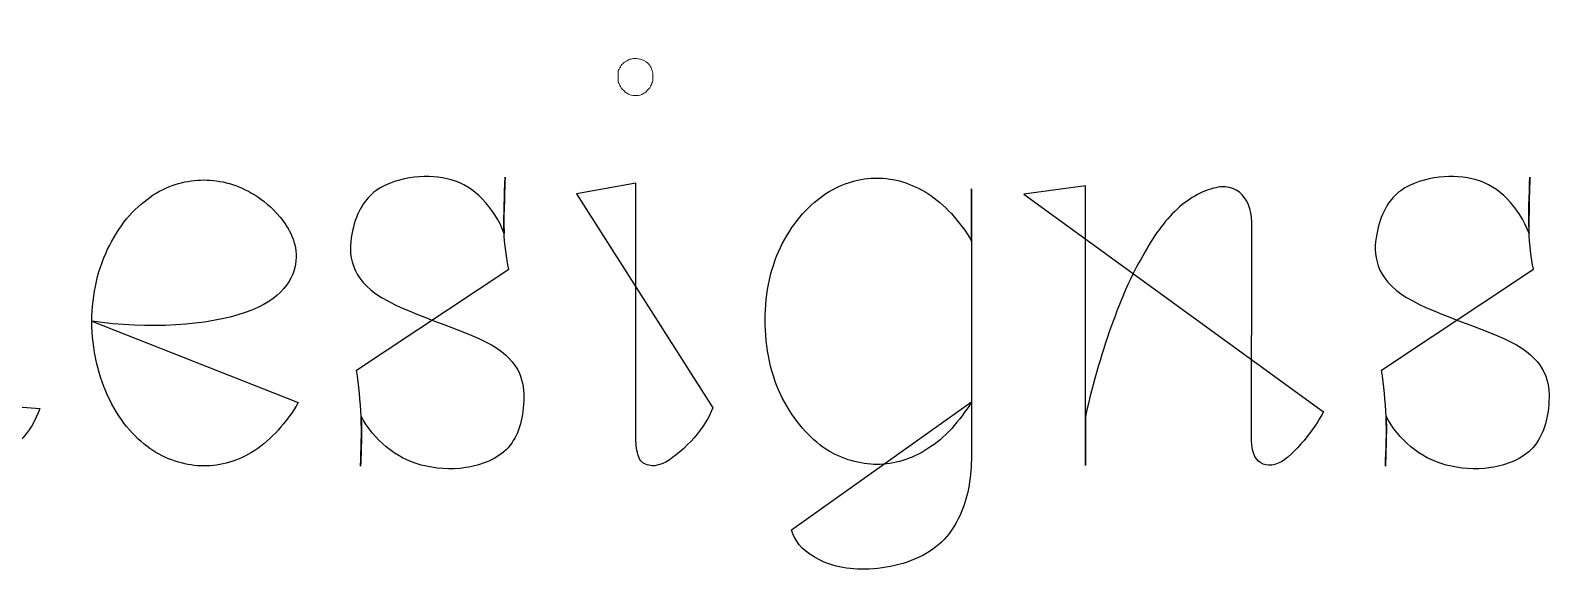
# Model space of a CAD drawing. Header units: centimetres. Extents: x -9.8 to 9.8, y -7.2 to 7.2.
# Drawn here: x -5.701 to -4.715, y 5.167 to 5.517 of the extents above; entities that cross this region are included whole.
import ezdxf

# ---------------------------------------------------------------- set-up
doc = ezdxf.new("R2010")
doc.units = ezdxf.units.CM
doc.header["$MEASUREMENT"] = 0
doc.layers.add('Layer 1', color=7, linetype='Continuous')

msp = doc.modelspace()

# ---------------------------------------------------------------- linework, layer by layer
at = {"layer": 'Layer 1', "color": 7}
for points, knots in [([(-5.74529, 5.27554), (-5.74929, 5.26906), (-5.75368, 5.26297), (-5.75844, 5.25784), (-5.75844, 5.25784), (-5.7632, 5.25271), (-5.76852, 5.24813), (-5.77368, 5.2445), (-5.77368, 5.2445), (-5.779, 5.24106), (-5.78453, 5.23857), (-5.79006, 5.23688), (-5.79006, 5.23688), (-5.79556, 5.23535), (-5.80109, 5.2346), (-5.80702, 5.2346), (-5.80702, 5.2346), (-5.81789, 5.2346), (-5.82911, 5.23746), (-5.83978, 5.24452), (-5.83978, 5.24452), (-5.84512, 5.24814), (-5.85026, 5.25251), (-5.85521, 5.25804), (-5.85521, 5.25804), (-5.85997, 5.26338), (-5.86434, 5.27005), (-5.86796, 5.27746), (-5.86796, 5.27746), (-5.87158, 5.28471), (-5.87463, 5.29289), (-5.87653, 5.30146), (-5.87653, 5.30146), (-5.87844, 5.31024), (-5.87957, 5.31919), (-5.87957, 5.32834), (-5.87957, 5.32834), (-5.87957, 5.3371), (-5.87843, 5.34586), (-5.87653, 5.35424), (-5.87653, 5.35424), (-5.87462, 5.36263), (-5.87195, 5.37062), (-5.86796, 5.37768), (-5.86796, 5.37768), (-5.86434, 5.38511), (-5.85994, 5.39157), (-5.85521, 5.39692), (-5.85521, 5.39692), (-5.85024, 5.40245), (-5.8451, 5.40684), (-5.8396, 5.41026), (-5.8396, 5.41026), (-5.83426, 5.4137), (-5.82873, 5.41616), (-5.8232, 5.41769), (-5.8232, 5.41769), (-5.81788, 5.41941), (-5.81235, 5.41997), (-5.80701, 5.41997), (-5.80701, 5.41997), (-5.79577, 5.41997), (-5.78452, 5.41711), (-5.77386, 5.41026), (-5.77386, 5.41026), (-5.76852, 5.40685), (-5.7632, 5.40245), (-5.75843, 5.39692), (-5.75843, 5.39692), (-5.75367, 5.39179), (-5.74928, 5.3853), (-5.74568, 5.37845), (-5.74568, 5.37845), (-5.74568, 5.37845), (-5.74549, 5.51693), (-5.74549, 5.51693), (-5.74549, 5.51693), (-5.74549, 5.51693), (-5.77523, 5.51272), (-5.77523, 5.51272), (-5.77523, 5.51272), (-5.77523, 5.51272), (-5.74549, 5.51693), (-5.74549, 5.51693), (-5.74549, 5.51693), (-5.74549, 5.51693), (-5.7453, 5.24719), (-5.7453, 5.24719), (-5.7453, 5.24719), (-5.7453, 5.24338), (-5.74435, 5.23938), (-5.74168, 5.23727), (-5.74168, 5.23727), (-5.73882, 5.23481), (-5.73483, 5.23365), (-5.72853, 5.23613), (-5.72853, 5.23613), (-5.72244, 5.23841), (-5.71406, 5.24394), (-5.70776, 5.25023), (-5.70776, 5.25023), (-5.70128, 5.2565), (-5.6971, 5.26396), (-5.69442, 5.27174), (-5.69442, 5.27174), (-5.69442, 5.27174), (-5.74529, 5.27554), (-5.74529, 5.27554)], [0, 0, 0, 0, 0.035714, 0.035714, 0.035714, 0.035714, 0.071429, 0.071429, 0.071429, 0.071429, 0.107143, 0.107143, 0.107143, 0.107143, 0.142857, 0.142857, 0.142857, 0.142857, 0.178571, 0.178571, 0.178571, 0.178571, 0.214286, 0.214286, 0.214286, 0.214286, 0.25, 0.25, 0.25, 0.25, 0.285714, 0.285714, 0.285714, 0.285714, 0.321429, 0.321429, 0.321429, 0.321429, 0.357143, 0.357143, 0.357143, 0.357143, 0.392857, 0.392857, 0.392857, 0.392857, 0.428571, 0.428571, 0.428571, 0.428571, 0.464286, 0.464286, 0.464286, 0.464286, 0.5, 0.5, 0.5, 0.5, 0.535714, 0.535714, 0.535714, 0.535714, 0.571429, 0.571429, 0.571429, 0.571429, 0.607143, 0.607143, 0.607143, 0.607143, 0.642857, 0.642857, 0.642857, 0.642857, 0.678571, 0.678571, 0.678571, 0.678571, 0.714286, 0.714286, 0.714286, 0.714286, 0.75, 0.75, 0.75, 0.75, 0.785714, 0.785714, 0.785714, 0.785714, 0.821429, 0.821429, 0.821429, 0.821429, 0.857143, 0.857143, 0.857143, 0.857143, 0.892857, 0.892857, 0.892857, 0.892857, 0.928571, 0.928571, 0.928571, 0.928571, 1, 1, 1, 1]), ([(-5.48889, 5.2965), (-5.48757, 5.28642), (-5.4864, 5.2765), (-5.48603, 5.26621), (-5.48603, 5.26621), (-5.48545, 5.25592), (-5.48603, 5.24507), (-5.4864, 5.23422), (-5.4864, 5.23422), (-5.48603, 5.24165), (-5.48584, 5.2489), (-5.48563, 5.25422), (-5.48563, 5.25422), (-5.48563, 5.25972), (-5.48582, 5.26316), (-5.48603, 5.2666), (-5.48603, 5.2666), (-5.48182, 5.25898), (-5.47632, 5.25213), (-5.46965, 5.24678), (-5.46965, 5.24678), (-5.46317, 5.24128), (-5.45573, 5.23744), (-5.44698, 5.23498), (-5.44698, 5.23498), (-5.43822, 5.2327), (-5.42812, 5.23157), (-5.41803, 5.23329), (-5.41803, 5.23329), (-5.40792, 5.23482), (-5.39745, 5.23879), (-5.39059, 5.24623), (-5.39059, 5.24623), (-5.38411, 5.25385), (-5.38088, 5.26433), (-5.38051, 5.27652), (-5.38051, 5.27652), (-5.38011, 5.28853), (-5.38204, 5.30166), (-5.40147, 5.3129), (-5.40147, 5.3129), (-5.42108, 5.32393), (-5.45804, 5.3333), (-5.47635, 5.34605), (-5.47635, 5.34605), (-5.49463, 5.3588), (-5.49426, 5.375), (-5.49159, 5.38701), (-5.49159, 5.38701), (-5.48873, 5.39939), (-5.4836, 5.40759), (-5.47635, 5.41291), (-5.47635, 5.41291), (-5.4691, 5.41804), (-5.45997, 5.42072), (-5.4514, 5.42167), (-5.4514, 5.42167), (-5.44301, 5.42262), (-5.43502, 5.42223), (-5.42759, 5.41995), (-5.42759, 5.41995), (-5.41997, 5.41786), (-5.4133, 5.41368), (-5.4074, 5.40757), (-5.4074, 5.40757), (-5.4015, 5.40167), (-5.39637, 5.39365), (-5.39311, 5.38508), (-5.39311, 5.38508), (-5.3933, 5.38849), (-5.39348, 5.39175), (-5.3933, 5.39783), (-5.3933, 5.39783), (-5.39311, 5.40392), (-5.3929, 5.41288), (-5.39253, 5.42164), (-5.39253, 5.42164), (-5.39309, 5.40944), (-5.39348, 5.39727), (-5.3933, 5.38735), (-5.3933, 5.38735), (-5.3929, 5.37724), (-5.39177, 5.36962), (-5.39026, 5.362), (-5.39026, 5.362), (-5.39026, 5.362), (-5.48889, 5.2965), (-5.48889, 5.2965)], [0, 0, 0, 0, 0.043478, 0.043478, 0.043478, 0.043478, 0.086957, 0.086957, 0.086957, 0.086957, 0.130435, 0.130435, 0.130435, 0.130435, 0.173913, 0.173913, 0.173913, 0.173913, 0.217391, 0.217391, 0.217391, 0.217391, 0.26087, 0.26087, 0.26087, 0.26087, 0.304348, 0.304348, 0.304348, 0.304348, 0.347826, 0.347826, 0.347826, 0.347826, 0.391304, 0.391304, 0.391304, 0.391304, 0.434783, 0.434783, 0.434783, 0.434783, 0.478261, 0.478261, 0.478261, 0.478261, 0.521739, 0.521739, 0.521739, 0.521739, 0.565217, 0.565217, 0.565217, 0.565217, 0.608696, 0.608696, 0.608696, 0.608696, 0.652174, 0.652174, 0.652174, 0.652174, 0.695652, 0.695652, 0.695652, 0.695652, 0.73913, 0.73913, 0.73913, 0.73913, 0.782609, 0.782609, 0.782609, 0.782609, 0.826087, 0.826087, 0.826087, 0.826087, 0.869565, 0.869565, 0.869565, 0.869565, 0.913043, 0.913043, 0.913043, 0.913043, 1, 1, 1, 1]), ([(-5.20676, 5.19288), (-5.20485, 5.18603), (-5.20028, 5.17992), (-5.19208, 5.17534), (-5.19208, 5.17534), (-5.18446, 5.17058), (-5.17284, 5.16714), (-5.15874, 5.16735), (-5.15874, 5.16735), (-5.14501, 5.16754), (-5.12863, 5.17153), (-5.1172, 5.17897), (-5.1172, 5.17897), (-5.10577, 5.18619), (-5.09929, 5.19688), (-5.09511, 5.2085), (-5.09511, 5.2085), (-5.0909, 5.22012), (-5.08998, 5.23287), (-5.08998, 5.24525), (-5.08998, 5.24525), (-5.08998, 5.24525), (-5.08998, 5.41424), (-5.08998, 5.41424), (-5.08998, 5.41424), (-5.08998, 5.41424), (-5.08998, 5.38014), (-5.08998, 5.38014), (-5.08998, 5.38014), (-5.0936, 5.38662), (-5.09818, 5.39273), (-5.10313, 5.39805), (-5.10313, 5.39805), (-5.10789, 5.40321), (-5.11305, 5.40758), (-5.11837, 5.4112), (-5.11837, 5.4112), (-5.12371, 5.41424), (-5.12922, 5.4171), (-5.13475, 5.41863), (-5.13475, 5.41863), (-5.14025, 5.42035), (-5.14599, 5.42112), (-5.15131, 5.42112), (-5.15131, 5.42112), (-5.16234, 5.42112), (-5.1734, 5.41808), (-5.18444, 5.4112), (-5.18444, 5.4112), (-5.1896, 5.40758), (-5.19473, 5.40321), (-5.19968, 5.39786), (-5.19968, 5.39786), (-5.20444, 5.39233), (-5.20883, 5.38606), (-5.21264, 5.37881), (-5.21264, 5.37881), (-5.21626, 5.37159), (-5.21931, 5.36357), (-5.22103, 5.35518), (-5.22103, 5.35518), (-5.22294, 5.34679), (-5.22389, 5.33803), (-5.22389, 5.32909), (-5.22389, 5.32909), (-5.22389, 5.32015), (-5.22294, 5.31118), (-5.22103, 5.30242), (-5.22103, 5.30242), (-5.21931, 5.29385), (-5.21627, 5.28546), (-5.21264, 5.27824), (-5.21264, 5.27824), (-5.20883, 5.27099), (-5.20444, 5.26432), (-5.19968, 5.25898), (-5.19968, 5.25898), (-5.19492, 5.25348), (-5.18976, 5.2489), (-5.18444, 5.24525), (-5.18444, 5.24525), (-5.17912, 5.24202), (-5.17359, 5.23935), (-5.16806, 5.23782), (-5.16806, 5.23782), (-5.16234, 5.23629), (-5.15682, 5.23536), (-5.15131, 5.23536), (-5.15131, 5.23536), (-5.14025, 5.23555), (-5.12901, 5.23859), (-5.11834, 5.24565), (-5.11834, 5.24565), (-5.113, 5.2489), (-5.10786, 5.25346), (-5.10291, 5.25861), (-5.10291, 5.25861), (-5.09833, 5.26395), (-5.09378, 5.26985), (-5.08997, 5.27594), (-5.08997, 5.27594), (-5.08997, 5.27594), (-5.20676, 5.19288), (-5.20676, 5.19288)], [0, 0, 0, 0, 0.037037, 0.037037, 0.037037, 0.037037, 0.074074, 0.074074, 0.074074, 0.074074, 0.111111, 0.111111, 0.111111, 0.111111, 0.148148, 0.148148, 0.148148, 0.148148, 0.185185, 0.185185, 0.185185, 0.185185, 0.222222, 0.222222, 0.222222, 0.222222, 0.259259, 0.259259, 0.259259, 0.259259, 0.296296, 0.296296, 0.296296, 0.296296, 0.333333, 0.333333, 0.333333, 0.333333, 0.37037, 0.37037, 0.37037, 0.37037, 0.407407, 0.407407, 0.407407, 0.407407, 0.444444, 0.444444, 0.444444, 0.444444, 0.481481, 0.481481, 0.481481, 0.481481, 0.518519, 0.518519, 0.518519, 0.518519, 0.555556, 0.555556, 0.555556, 0.555556, 0.592593, 0.592593, 0.592593, 0.592593, 0.62963, 0.62963, 0.62963, 0.62963, 0.666667, 0.666667, 0.666667, 0.666667, 0.703704, 0.703704, 0.703704, 0.703704, 0.740741, 0.740741, 0.740741, 0.740741, 0.777778, 0.777778, 0.777778, 0.777778, 0.814815, 0.814815, 0.814815, 0.814815, 0.851852, 0.851852, 0.851852, 0.851852, 0.888889, 0.888889, 0.888889, 0.888889, 0.925926, 0.925926, 0.925926, 0.925926, 1, 1, 1, 1]), ([(-4.82404, 5.2965), (-4.82272, 5.28642), (-4.82155, 5.2765), (-4.82118, 5.26621), (-4.82118, 5.26621), (-4.8206, 5.25592), (-4.82118, 5.24507), (-4.82155, 5.23422), (-4.82155, 5.23422), (-4.82136, 5.24165), (-4.82099, 5.2489), (-4.82099, 5.25422), (-4.82099, 5.25422), (-4.8208, 5.25972), (-4.82099, 5.26316), (-4.82118, 5.2666), (-4.82118, 5.2666), (-4.81718, 5.25898), (-4.81147, 5.25213), (-4.80499, 5.24678), (-4.80499, 5.24678), (-4.79851, 5.24128), (-4.79089, 5.23744), (-4.78213, 5.23498), (-4.78213, 5.23498), (-4.77335, 5.2327), (-4.76345, 5.23157), (-4.75316, 5.23329), (-4.75316, 5.23329), (-4.74308, 5.23482), (-4.7326, 5.23879), (-4.72593, 5.24623), (-4.72593, 5.24623), (-4.71926, 5.25385), (-4.71601, 5.26433), (-4.71545, 5.27652), (-4.71545, 5.27652), (-4.71505, 5.28853), (-4.71714, 5.30166), (-4.73659, 5.3129), (-4.73659, 5.3129), (-4.7562, 5.32393), (-4.79316, 5.3333), (-4.81147, 5.34605), (-4.81147, 5.34605), (-4.82975, 5.3588), (-4.82957, 5.375), (-4.82671, 5.38701), (-4.82671, 5.38701), (-4.82404, 5.39939), (-4.8189, 5.40759), (-4.81166, 5.41291), (-4.81166, 5.41291), (-4.80444, 5.41804), (-4.79528, 5.42072), (-4.78671, 5.42167), (-4.78671, 5.42167), (-4.77814, 5.42262), (-4.77015, 5.42223), (-4.76271, 5.41995), (-4.76271, 5.41995), (-4.75528, 5.41786), (-4.74842, 5.41368), (-4.74252, 5.40757), (-4.74252, 5.40757), (-4.73662, 5.40167), (-4.73146, 5.39365), (-4.72842, 5.38508), (-4.72842, 5.38508), (-4.72842, 5.38849), (-4.72861, 5.39175), (-4.72842, 5.39783), (-4.72842, 5.39783), (-4.72842, 5.40392), (-4.72805, 5.41288), (-4.72786, 5.42164), (-4.72786, 5.42164), (-4.72826, 5.40944), (-4.72881, 5.39727), (-4.72842, 5.38735), (-4.72842, 5.38735), (-4.72805, 5.37724), (-4.72689, 5.36962), (-4.72556, 5.362), (-4.72556, 5.362), (-4.72556, 5.362), (-4.82404, 5.2965), (-4.82404, 5.2965)], [0, 0, 0, 0, 0.043478, 0.043478, 0.043478, 0.043478, 0.086957, 0.086957, 0.086957, 0.086957, 0.130435, 0.130435, 0.130435, 0.130435, 0.173913, 0.173913, 0.173913, 0.173913, 0.217391, 0.217391, 0.217391, 0.217391, 0.26087, 0.26087, 0.26087, 0.26087, 0.304348, 0.304348, 0.304348, 0.304348, 0.347826, 0.347826, 0.347826, 0.347826, 0.391304, 0.391304, 0.391304, 0.391304, 0.434783, 0.434783, 0.434783, 0.434783, 0.478261, 0.478261, 0.478261, 0.478261, 0.521739, 0.521739, 0.521739, 0.521739, 0.565217, 0.565217, 0.565217, 0.565217, 0.608696, 0.608696, 0.608696, 0.608696, 0.652174, 0.652174, 0.652174, 0.652174, 0.695652, 0.695652, 0.695652, 0.695652, 0.73913, 0.73913, 0.73913, 0.73913, 0.782609, 0.782609, 0.782609, 0.782609, 0.826087, 0.826087, 0.826087, 0.826087, 0.869565, 0.869565, 0.869565, 0.869565, 0.913043, 0.913043, 0.913043, 0.913043, 1, 1, 1, 1]), ([(-5.66071, 5.32832), (-5.62433, 5.32279), (-5.58491, 5.32546), (-5.56128, 5.33382), (-5.56128, 5.33382), (-5.53728, 5.34202), (-5.52948, 5.35573), (-5.52831, 5.36753), (-5.52831, 5.36753), (-5.52717, 5.37915), (-5.53289, 5.38867), (-5.53842, 5.39573), (-5.53842, 5.39573), (-5.54414, 5.40258), (-5.54966, 5.40676), (-5.55498, 5.4102), (-5.55498, 5.4102), (-5.56583, 5.41687), (-5.57689, 5.41991), (-5.58811, 5.41991), (-5.58811, 5.41991), (-5.59898, 5.41991), (-5.61002, 5.41687), (-5.62089, 5.4102), (-5.62089, 5.4102), (-5.62621, 5.40639), (-5.63137, 5.40221), (-5.63632, 5.39686), (-5.63632, 5.39686), (-5.64108, 5.39114), (-5.64547, 5.38485), (-5.64907, 5.37762), (-5.64907, 5.37762), (-5.65269, 5.37056), (-5.65574, 5.36257), (-5.65764, 5.35399), (-5.65764, 5.35399), (-5.65955, 5.34579), (-5.66068, 5.33703), (-5.66068, 5.32809), (-5.66068, 5.32809), (-5.66068, 5.31915), (-5.65954, 5.31018), (-5.65764, 5.30142), (-5.65764, 5.30142), (-5.65573, 5.29285), (-5.65267, 5.28467), (-5.64907, 5.27724), (-5.64907, 5.27724), (-5.64547, 5.26981), (-5.64108, 5.26332), (-5.63632, 5.25782), (-5.63632, 5.25782), (-5.63137, 5.25229), (-5.6264, 5.2479), (-5.62108, 5.24448), (-5.62108, 5.24448), (-5.61574, 5.24086), (-5.61023, 5.23855), (-5.60452, 5.23686), (-5.60452, 5.23686), (-5.59902, 5.23533), (-5.59349, 5.23437), (-5.58814, 5.23437), (-5.58814, 5.23437), (-5.5769, 5.23437), (-5.56565, 5.23741), (-5.55501, 5.24448), (-5.55501, 5.24448), (-5.54967, 5.24789), (-5.54453, 5.25247), (-5.53977, 5.25763), (-5.53977, 5.25763), (-5.53501, 5.26297), (-5.53043, 5.26906), (-5.52681, 5.27554), (-5.52681, 5.27554), (-5.52681, 5.27554), (-5.66071, 5.32832), (-5.66071, 5.32832)], [0, 0, 0, 0, 0.047619, 0.047619, 0.047619, 0.047619, 0.095238, 0.095238, 0.095238, 0.095238, 0.142857, 0.142857, 0.142857, 0.142857, 0.190476, 0.190476, 0.190476, 0.190476, 0.238095, 0.238095, 0.238095, 0.238095, 0.285714, 0.285714, 0.285714, 0.285714, 0.333333, 0.333333, 0.333333, 0.333333, 0.380952, 0.380952, 0.380952, 0.380952, 0.428571, 0.428571, 0.428571, 0.428571, 0.47619, 0.47619, 0.47619, 0.47619, 0.52381, 0.52381, 0.52381, 0.52381, 0.571429, 0.571429, 0.571429, 0.571429, 0.619048, 0.619048, 0.619048, 0.619048, 0.666667, 0.666667, 0.666667, 0.666667, 0.714286, 0.714286, 0.714286, 0.714286, 0.761905, 0.761905, 0.761905, 0.761905, 0.809524, 0.809524, 0.809524, 0.809524, 0.857143, 0.857143, 0.857143, 0.857143, 0.904762, 0.904762, 0.904762, 0.904762, 1, 1, 1, 1]), ([(-5.3462, 5.41098), (-5.3462, 5.41098), (-5.30773, 5.41783), (-5.30773, 5.41783), (-5.30773, 5.41783), (-5.30773, 5.41783), (-5.30773, 5.25209), (-5.30773, 5.25209), (-5.30773, 5.25209), (-5.30773, 5.24791), (-5.30717, 5.24373), (-5.30601, 5.24066), (-5.30601, 5.24066), (-5.30487, 5.23741), (-5.30352, 5.23608), (-5.30051, 5.23513), (-5.30051, 5.23513), (-5.29784, 5.23418), (-5.29403, 5.23399), (-5.28831, 5.23685), (-5.28831, 5.23685), (-5.28297, 5.24008), (-5.27535, 5.24638), (-5.27003, 5.25267), (-5.27003, 5.25267), (-5.26431, 5.25915), (-5.2605, 5.26542), (-5.25783, 5.27209), (-5.25783, 5.27209), (-5.25783, 5.27209), (-5.3462, 5.41098), (-5.3462, 5.41098)], [0, 0, 0, 0, 0.111111, 0.111111, 0.111111, 0.111111, 0.222222, 0.222222, 0.222222, 0.222222, 0.333333, 0.333333, 0.333333, 0.333333, 0.444444, 0.444444, 0.444444, 0.444444, 0.555556, 0.555556, 0.555556, 0.555556, 0.666667, 0.666667, 0.666667, 0.666667, 0.777778, 0.777778, 0.777778, 0.777778, 1, 1, 1, 1]), ([(-5.3462, 5.41098), (-5.3462, 5.41098), (-5.3462, 5.41098), (-5.3462, 5.41098), (-5.3462, 5.41098), (-5.3462, 5.41098), (-5.3462, 5.41098), (-5.3462, 5.41098)], [0, 0, 0, 0, 0.333333, 0.333333, 0.333333, 0.333333, 1, 1, 1, 1]), ([(-5.05608, 5.41061), (-5.05608, 5.41061), (-5.01607, 5.41611), (-5.01607, 5.41611), (-5.01607, 5.41611), (-5.01607, 5.41611), (-5.01607, 5.23458), (-5.01607, 5.23458), (-5.01607, 5.23458), (-5.01607, 5.23458), (-5.01607, 5.26657), (-5.01607, 5.26657), (-5.01607, 5.26657), (-5.01131, 5.28866), (-5.00483, 5.31039), (-4.99816, 5.3283), (-4.99816, 5.3283), (-4.99168, 5.3464), (-4.98482, 5.36087), (-4.9776, 5.37307), (-4.9776, 5.37307), (-4.97075, 5.38524), (-4.96368, 5.39498), (-4.95511, 5.40241), (-4.95511, 5.40241), (-4.94672, 5.40963), (-4.93643, 5.41458), (-4.92844, 5.41535), (-4.92844, 5.41535), (-4.92063, 5.41612), (-4.91492, 5.41231), (-4.91148, 5.40622), (-4.91148, 5.40622), (-4.90786, 5.40013), (-4.90823, 5.39175), (-4.90823, 5.38336), (-4.90823, 5.38336), (-4.90823, 5.38336), (-4.90842, 5.25477), (-4.90842, 5.25477), (-4.90842, 5.25477), (-4.90842, 5.24905), (-4.90823, 5.24297), (-4.90517, 5.23895), (-4.90517, 5.23895), (-4.90194, 5.23495), (-4.89681, 5.23361), (-4.89107, 5.23609), (-4.89107, 5.23609), (-4.88557, 5.23837), (-4.87964, 5.24485), (-4.87432, 5.25096), (-4.87432, 5.25096), (-4.86935, 5.25705), (-4.86517, 5.26316), (-4.86173, 5.26943), (-4.86173, 5.26943), (-4.86173, 5.26943), (-5.05608, 5.41061), (-5.05608, 5.41061)], [0, 0, 0, 0, 0.0625, 0.0625, 0.0625, 0.0625, 0.125, 0.125, 0.125, 0.125, 0.1875, 0.1875, 0.1875, 0.1875, 0.25, 0.25, 0.25, 0.25, 0.3125, 0.3125, 0.3125, 0.3125, 0.375, 0.375, 0.375, 0.375, 0.4375, 0.4375, 0.4375, 0.4375, 0.5, 0.5, 0.5, 0.5, 0.5625, 0.5625, 0.5625, 0.5625, 0.625, 0.625, 0.625, 0.625, 0.6875, 0.6875, 0.6875, 0.6875, 0.75, 0.75, 0.75, 0.75, 0.8125, 0.8125, 0.8125, 0.8125, 0.875, 0.875, 0.875, 0.875, 1, 1, 1, 1]), ([(-5.05608, 5.41061), (-5.05608, 5.41061), (-5.05608, 5.41061), (-5.05608, 5.41061), (-5.05608, 5.41061), (-5.05608, 5.41061), (-5.05608, 5.41061), (-5.05608, 5.41061)], [0, 0, 0, 0, 0.333333, 0.333333, 0.333333, 0.333333, 1, 1, 1, 1]), ([(-5.66071, 5.32832), (-5.66071, 5.32832), (-5.66071, 5.32832), (-5.66071, 5.32832), (-5.66071, 5.32832), (-5.66071, 5.32832), (-5.66071, 5.32832), (-5.66071, 5.32832)], [0, 0, 0, 0, 0.333333, 0.333333, 0.333333, 0.333333, 1, 1, 1, 1]), ([(-5.48889, 5.2965), (-5.48889, 5.2965), (-5.48889, 5.2965), (-5.48889, 5.2965), (-5.48889, 5.2965), (-5.48889, 5.2965), (-5.48889, 5.2965), (-5.48889, 5.2965)], [0, 0, 0, 0, 0.333333, 0.333333, 0.333333, 0.333333, 1, 1, 1, 1]), ([(-4.82404, 5.2965), (-4.82404, 5.2965), (-4.82404, 5.2965), (-4.82404, 5.2965), (-4.82404, 5.2965), (-4.82404, 5.2965), (-4.82404, 5.2965), (-4.82404, 5.2965)], [0, 0, 0, 0, 0.333333, 0.333333, 0.333333, 0.333333, 1, 1, 1, 1]), ([(-5.20676, 5.19288), (-5.20676, 5.19288), (-5.20676, 5.19288), (-5.20676, 5.19288), (-5.20676, 5.19288), (-5.20676, 5.19288), (-5.20676, 5.19288), (-5.20676, 5.19288)], [0, 0, 0, 0, 0.333333, 0.333333, 0.333333, 0.333333, 1, 1, 1, 1])]:
    msp.add_open_spline(points, degree=3, knots=knots, dxfattribs=at)
at = {"layer": 'Layer 1', "color": 9, "lineweight": 0}
for points, knots in [([(-5.74529, 5.27554), (-5.74929, 5.26906), (-5.75368, 5.26297), (-5.75844, 5.25784), (-5.75844, 5.25784), (-5.7632, 5.25271), (-5.76852, 5.24813), (-5.77368, 5.2445), (-5.77368, 5.2445), (-5.779, 5.24106), (-5.78453, 5.23857), (-5.79006, 5.23688), (-5.79006, 5.23688), (-5.79556, 5.23535), (-5.80109, 5.2346), (-5.80702, 5.2346), (-5.80702, 5.2346), (-5.81789, 5.2346), (-5.82911, 5.23746), (-5.83978, 5.24452), (-5.83978, 5.24452), (-5.84512, 5.24814), (-5.85026, 5.25251), (-5.85521, 5.25804), (-5.85521, 5.25804), (-5.85997, 5.26338), (-5.86434, 5.27005), (-5.86796, 5.27746), (-5.86796, 5.27746), (-5.87158, 5.28471), (-5.87463, 5.29289), (-5.87653, 5.30146), (-5.87653, 5.30146), (-5.87844, 5.31024), (-5.87957, 5.31919), (-5.87957, 5.32834), (-5.87957, 5.32834), (-5.87957, 5.3371), (-5.87843, 5.34586), (-5.87653, 5.35424), (-5.87653, 5.35424), (-5.87462, 5.36263), (-5.87195, 5.37062), (-5.86796, 5.37768), (-5.86796, 5.37768), (-5.86434, 5.38511), (-5.85994, 5.39157), (-5.85521, 5.39692), (-5.85521, 5.39692), (-5.85024, 5.40245), (-5.8451, 5.40684), (-5.8396, 5.41026), (-5.8396, 5.41026), (-5.83426, 5.4137), (-5.82873, 5.41616), (-5.8232, 5.41769), (-5.8232, 5.41769), (-5.81788, 5.41941), (-5.81235, 5.41997), (-5.80701, 5.41997), (-5.80701, 5.41997), (-5.79577, 5.41997), (-5.78452, 5.41711), (-5.77386, 5.41026), (-5.77386, 5.41026), (-5.76852, 5.40685), (-5.7632, 5.40245), (-5.75843, 5.39692), (-5.75843, 5.39692), (-5.75367, 5.39179), (-5.74928, 5.3853), (-5.74568, 5.37845), (-5.74568, 5.37845), (-5.74568, 5.37845), (-5.74549, 5.51693), (-5.74549, 5.51693), (-5.74549, 5.51693), (-5.74549, 5.51693), (-5.77523, 5.51272), (-5.77523, 5.51272), (-5.77523, 5.51272), (-5.77523, 5.51272), (-5.74549, 5.51693), (-5.74549, 5.51693), (-5.74549, 5.51693), (-5.74549, 5.51693), (-5.7453, 5.24719), (-5.7453, 5.24719), (-5.7453, 5.24719), (-5.7453, 5.24338), (-5.74435, 5.23938), (-5.74168, 5.23727), (-5.74168, 5.23727), (-5.73882, 5.23481), (-5.73483, 5.23365), (-5.72853, 5.23613), (-5.72853, 5.23613), (-5.72244, 5.23841), (-5.71406, 5.24394), (-5.70776, 5.25023), (-5.70776, 5.25023), (-5.70128, 5.2565), (-5.6971, 5.26396), (-5.69442, 5.27174)], [0, 0, 0, 0, 0.037037, 0.037037, 0.037037, 0.037037, 0.074074, 0.074074, 0.074074, 0.074074, 0.111111, 0.111111, 0.111111, 0.111111, 0.148148, 0.148148, 0.148148, 0.148148, 0.185185, 0.185185, 0.185185, 0.185185, 0.222222, 0.222222, 0.222222, 0.222222, 0.259259, 0.259259, 0.259259, 0.259259, 0.296296, 0.296296, 0.296296, 0.296296, 0.333333, 0.333333, 0.333333, 0.333333, 0.37037, 0.37037, 0.37037, 0.37037, 0.407407, 0.407407, 0.407407, 0.407407, 0.444444, 0.444444, 0.444444, 0.444444, 0.481481, 0.481481, 0.481481, 0.481481, 0.518519, 0.518519, 0.518519, 0.518519, 0.555556, 0.555556, 0.555556, 0.555556, 0.592593, 0.592593, 0.592593, 0.592593, 0.62963, 0.62963, 0.62963, 0.62963, 0.666667, 0.666667, 0.666667, 0.666667, 0.703704, 0.703704, 0.703704, 0.703704, 0.740741, 0.740741, 0.740741, 0.740741, 0.777778, 0.777778, 0.777778, 0.777778, 0.814815, 0.814815, 0.814815, 0.814815, 0.851852, 0.851852, 0.851852, 0.851852, 0.888889, 0.888889, 0.888889, 0.888889, 0.925926, 0.925926, 0.925926, 0.925926, 1, 1, 1, 1]), ([(-5.48889, 5.2965), (-5.48757, 5.28642), (-5.4864, 5.2765), (-5.48603, 5.26621), (-5.48603, 5.26621), (-5.48545, 5.25592), (-5.48603, 5.24507), (-5.4864, 5.23422), (-5.4864, 5.23422), (-5.48603, 5.24165), (-5.48584, 5.2489), (-5.48563, 5.25422), (-5.48563, 5.25422), (-5.48563, 5.25972), (-5.48582, 5.26316), (-5.48603, 5.2666), (-5.48603, 5.2666), (-5.48182, 5.25898), (-5.47632, 5.25213), (-5.46965, 5.24678), (-5.46965, 5.24678), (-5.46317, 5.24128), (-5.45573, 5.23744), (-5.44698, 5.23498), (-5.44698, 5.23498), (-5.43822, 5.2327), (-5.42812, 5.23157), (-5.41803, 5.23329), (-5.41803, 5.23329), (-5.40792, 5.23482), (-5.39745, 5.23879), (-5.39059, 5.24623), (-5.39059, 5.24623), (-5.38411, 5.25385), (-5.38088, 5.26433), (-5.38051, 5.27652), (-5.38051, 5.27652), (-5.38011, 5.28853), (-5.38204, 5.30166), (-5.40147, 5.3129), (-5.40147, 5.3129), (-5.42108, 5.32393), (-5.45804, 5.3333), (-5.47635, 5.34605), (-5.47635, 5.34605), (-5.49463, 5.3588), (-5.49426, 5.375), (-5.49159, 5.38701), (-5.49159, 5.38701), (-5.48873, 5.39939), (-5.4836, 5.40759), (-5.47635, 5.41291), (-5.47635, 5.41291), (-5.4691, 5.41804), (-5.45997, 5.42072), (-5.4514, 5.42167), (-5.4514, 5.42167), (-5.44301, 5.42262), (-5.43502, 5.42223), (-5.42759, 5.41995), (-5.42759, 5.41995), (-5.41997, 5.41786), (-5.4133, 5.41368), (-5.4074, 5.40757), (-5.4074, 5.40757), (-5.4015, 5.40167), (-5.39637, 5.39365), (-5.39311, 5.38508), (-5.39311, 5.38508), (-5.3933, 5.38849), (-5.39348, 5.39175), (-5.3933, 5.39783), (-5.3933, 5.39783), (-5.39311, 5.40392), (-5.3929, 5.41288), (-5.39253, 5.42164), (-5.39253, 5.42164), (-5.39309, 5.40944), (-5.39348, 5.39727), (-5.3933, 5.38735), (-5.3933, 5.38735), (-5.3929, 5.37724), (-5.39177, 5.36962), (-5.39026, 5.362)], [0, 0, 0, 0, 0.045455, 0.045455, 0.045455, 0.045455, 0.090909, 0.090909, 0.090909, 0.090909, 0.136364, 0.136364, 0.136364, 0.136364, 0.181818, 0.181818, 0.181818, 0.181818, 0.227273, 0.227273, 0.227273, 0.227273, 0.272727, 0.272727, 0.272727, 0.272727, 0.318182, 0.318182, 0.318182, 0.318182, 0.363636, 0.363636, 0.363636, 0.363636, 0.409091, 0.409091, 0.409091, 0.409091, 0.454545, 0.454545, 0.454545, 0.454545, 0.5, 0.5, 0.5, 0.5, 0.545455, 0.545455, 0.545455, 0.545455, 0.590909, 0.590909, 0.590909, 0.590909, 0.636364, 0.636364, 0.636364, 0.636364, 0.681818, 0.681818, 0.681818, 0.681818, 0.727273, 0.727273, 0.727273, 0.727273, 0.772727, 0.772727, 0.772727, 0.772727, 0.818182, 0.818182, 0.818182, 0.818182, 0.863636, 0.863636, 0.863636, 0.863636, 0.909091, 0.909091, 0.909091, 0.909091, 1, 1, 1, 1]), ([(-5.20676, 5.19288), (-5.20485, 5.18603), (-5.20028, 5.17992), (-5.19208, 5.17534), (-5.19208, 5.17534), (-5.18446, 5.17058), (-5.17284, 5.16714), (-5.15874, 5.16735), (-5.15874, 5.16735), (-5.14501, 5.16754), (-5.12863, 5.17153), (-5.1172, 5.17897), (-5.1172, 5.17897), (-5.10577, 5.18619), (-5.09929, 5.19688), (-5.09511, 5.2085), (-5.09511, 5.2085), (-5.0909, 5.22012), (-5.08998, 5.23287), (-5.08998, 5.24525), (-5.08998, 5.24525), (-5.08998, 5.24525), (-5.08998, 5.41424), (-5.08998, 5.41424), (-5.08998, 5.41424), (-5.08998, 5.41424), (-5.08998, 5.38014), (-5.08998, 5.38014), (-5.08998, 5.38014), (-5.0936, 5.38662), (-5.09818, 5.39273), (-5.10313, 5.39805), (-5.10313, 5.39805), (-5.10789, 5.40321), (-5.11305, 5.40758), (-5.11837, 5.4112), (-5.11837, 5.4112), (-5.12371, 5.41424), (-5.12922, 5.4171), (-5.13475, 5.41863), (-5.13475, 5.41863), (-5.14025, 5.42035), (-5.14599, 5.42112), (-5.15131, 5.42112), (-5.15131, 5.42112), (-5.16234, 5.42112), (-5.1734, 5.41808), (-5.18444, 5.4112), (-5.18444, 5.4112), (-5.1896, 5.40758), (-5.19473, 5.40321), (-5.19968, 5.39786), (-5.19968, 5.39786), (-5.20444, 5.39233), (-5.20883, 5.38606), (-5.21264, 5.37881), (-5.21264, 5.37881), (-5.21626, 5.37159), (-5.21931, 5.36357), (-5.22103, 5.35518), (-5.22103, 5.35518), (-5.22294, 5.34679), (-5.22389, 5.33803), (-5.22389, 5.32909), (-5.22389, 5.32909), (-5.22389, 5.32015), (-5.22294, 5.31118), (-5.22103, 5.30242), (-5.22103, 5.30242), (-5.21931, 5.29385), (-5.21627, 5.28546), (-5.21264, 5.27824), (-5.21264, 5.27824), (-5.20883, 5.27099), (-5.20444, 5.26432), (-5.19968, 5.25898), (-5.19968, 5.25898), (-5.19492, 5.25348), (-5.18976, 5.2489), (-5.18444, 5.24525), (-5.18444, 5.24525), (-5.17912, 5.24202), (-5.17359, 5.23935), (-5.16806, 5.23782), (-5.16806, 5.23782), (-5.16234, 5.23629), (-5.15682, 5.23536), (-5.15131, 5.23536), (-5.15131, 5.23536), (-5.14025, 5.23555), (-5.12901, 5.23859), (-5.11834, 5.24565), (-5.11834, 5.24565), (-5.113, 5.2489), (-5.10786, 5.25346), (-5.10291, 5.25861), (-5.10291, 5.25861), (-5.09833, 5.26395), (-5.09378, 5.26985), (-5.08997, 5.27594)], [0, 0, 0, 0, 0.038462, 0.038462, 0.038462, 0.038462, 0.076923, 0.076923, 0.076923, 0.076923, 0.115385, 0.115385, 0.115385, 0.115385, 0.153846, 0.153846, 0.153846, 0.153846, 0.192308, 0.192308, 0.192308, 0.192308, 0.230769, 0.230769, 0.230769, 0.230769, 0.269231, 0.269231, 0.269231, 0.269231, 0.307692, 0.307692, 0.307692, 0.307692, 0.346154, 0.346154, 0.346154, 0.346154, 0.384615, 0.384615, 0.384615, 0.384615, 0.423077, 0.423077, 0.423077, 0.423077, 0.461538, 0.461538, 0.461538, 0.461538, 0.5, 0.5, 0.5, 0.5, 0.538462, 0.538462, 0.538462, 0.538462, 0.576923, 0.576923, 0.576923, 0.576923, 0.615385, 0.615385, 0.615385, 0.615385, 0.653846, 0.653846, 0.653846, 0.653846, 0.692308, 0.692308, 0.692308, 0.692308, 0.730769, 0.730769, 0.730769, 0.730769, 0.769231, 0.769231, 0.769231, 0.769231, 0.807692, 0.807692, 0.807692, 0.807692, 0.846154, 0.846154, 0.846154, 0.846154, 0.884615, 0.884615, 0.884615, 0.884615, 0.923077, 0.923077, 0.923077, 0.923077, 1, 1, 1, 1]), ([(-4.82404, 5.2965), (-4.82272, 5.28642), (-4.82155, 5.2765), (-4.82118, 5.26621), (-4.82118, 5.26621), (-4.8206, 5.25592), (-4.82118, 5.24507), (-4.82155, 5.23422), (-4.82155, 5.23422), (-4.82136, 5.24165), (-4.82099, 5.2489), (-4.82099, 5.25422), (-4.82099, 5.25422), (-4.8208, 5.25972), (-4.82099, 5.26316), (-4.82118, 5.2666), (-4.82118, 5.2666), (-4.81718, 5.25898), (-4.81147, 5.25213), (-4.80499, 5.24678), (-4.80499, 5.24678), (-4.79851, 5.24128), (-4.79089, 5.23744), (-4.78213, 5.23498), (-4.78213, 5.23498), (-4.77335, 5.2327), (-4.76345, 5.23157), (-4.75316, 5.23329), (-4.75316, 5.23329), (-4.74308, 5.23482), (-4.7326, 5.23879), (-4.72593, 5.24623), (-4.72593, 5.24623), (-4.71926, 5.25385), (-4.71601, 5.26433), (-4.71545, 5.27652), (-4.71545, 5.27652), (-4.71505, 5.28853), (-4.71714, 5.30166), (-4.73659, 5.3129), (-4.73659, 5.3129), (-4.7562, 5.32393), (-4.79316, 5.3333), (-4.81147, 5.34605), (-4.81147, 5.34605), (-4.82975, 5.3588), (-4.82957, 5.375), (-4.82671, 5.38701), (-4.82671, 5.38701), (-4.82404, 5.39939), (-4.8189, 5.40759), (-4.81166, 5.41291), (-4.81166, 5.41291), (-4.80444, 5.41804), (-4.79528, 5.42072), (-4.78671, 5.42167), (-4.78671, 5.42167), (-4.77814, 5.42262), (-4.77015, 5.42223), (-4.76271, 5.41995), (-4.76271, 5.41995), (-4.75528, 5.41786), (-4.74842, 5.41368), (-4.74252, 5.40757), (-4.74252, 5.40757), (-4.73662, 5.40167), (-4.73146, 5.39365), (-4.72842, 5.38508), (-4.72842, 5.38508), (-4.72842, 5.38849), (-4.72861, 5.39175), (-4.72842, 5.39783), (-4.72842, 5.39783), (-4.72842, 5.40392), (-4.72805, 5.41288), (-4.72786, 5.42164), (-4.72786, 5.42164), (-4.72826, 5.40944), (-4.72881, 5.39727), (-4.72842, 5.38735), (-4.72842, 5.38735), (-4.72805, 5.37724), (-4.72689, 5.36962), (-4.72556, 5.362)], [0, 0, 0, 0, 0.045455, 0.045455, 0.045455, 0.045455, 0.090909, 0.090909, 0.090909, 0.090909, 0.136364, 0.136364, 0.136364, 0.136364, 0.181818, 0.181818, 0.181818, 0.181818, 0.227273, 0.227273, 0.227273, 0.227273, 0.272727, 0.272727, 0.272727, 0.272727, 0.318182, 0.318182, 0.318182, 0.318182, 0.363636, 0.363636, 0.363636, 0.363636, 0.409091, 0.409091, 0.409091, 0.409091, 0.454545, 0.454545, 0.454545, 0.454545, 0.5, 0.5, 0.5, 0.5, 0.545455, 0.545455, 0.545455, 0.545455, 0.590909, 0.590909, 0.590909, 0.590909, 0.636364, 0.636364, 0.636364, 0.636364, 0.681818, 0.681818, 0.681818, 0.681818, 0.727273, 0.727273, 0.727273, 0.727273, 0.772727, 0.772727, 0.772727, 0.772727, 0.818182, 0.818182, 0.818182, 0.818182, 0.863636, 0.863636, 0.863636, 0.863636, 0.909091, 0.909091, 0.909091, 0.909091, 1, 1, 1, 1]), ([(-5.66071, 5.32832), (-5.62433, 5.32279), (-5.58491, 5.32546), (-5.56128, 5.33382), (-5.56128, 5.33382), (-5.53728, 5.34202), (-5.52948, 5.35573), (-5.52831, 5.36753), (-5.52831, 5.36753), (-5.52717, 5.37915), (-5.53289, 5.38867), (-5.53842, 5.39573), (-5.53842, 5.39573), (-5.54414, 5.40258), (-5.54966, 5.40676), (-5.55498, 5.4102), (-5.55498, 5.4102), (-5.56583, 5.41687), (-5.57689, 5.41991), (-5.58811, 5.41991), (-5.58811, 5.41991), (-5.59898, 5.41991), (-5.61002, 5.41687), (-5.62089, 5.4102), (-5.62089, 5.4102), (-5.62621, 5.40639), (-5.63137, 5.40221), (-5.63632, 5.39686), (-5.63632, 5.39686), (-5.64108, 5.39114), (-5.64547, 5.38485), (-5.64907, 5.37762), (-5.64907, 5.37762), (-5.65269, 5.37056), (-5.65574, 5.36257), (-5.65764, 5.35399), (-5.65764, 5.35399), (-5.65955, 5.34579), (-5.66068, 5.33703), (-5.66068, 5.32809), (-5.66068, 5.32809), (-5.66068, 5.31915), (-5.65954, 5.31018), (-5.65764, 5.30142), (-5.65764, 5.30142), (-5.65573, 5.29285), (-5.65267, 5.28467), (-5.64907, 5.27724), (-5.64907, 5.27724), (-5.64547, 5.26981), (-5.64108, 5.26332), (-5.63632, 5.25782), (-5.63632, 5.25782), (-5.63137, 5.25229), (-5.6264, 5.2479), (-5.62108, 5.24448), (-5.62108, 5.24448), (-5.61574, 5.24086), (-5.61023, 5.23855), (-5.60452, 5.23686), (-5.60452, 5.23686), (-5.59902, 5.23533), (-5.59349, 5.23437), (-5.58814, 5.23437), (-5.58814, 5.23437), (-5.5769, 5.23437), (-5.56565, 5.23741), (-5.55501, 5.24448), (-5.55501, 5.24448), (-5.54967, 5.24789), (-5.54453, 5.25247), (-5.53977, 5.25763), (-5.53977, 5.25763), (-5.53501, 5.26297), (-5.53043, 5.26906), (-5.52681, 5.27554)], [0, 0, 0, 0, 0.05, 0.05, 0.05, 0.05, 0.1, 0.1, 0.1, 0.1, 0.15, 0.15, 0.15, 0.15, 0.2, 0.2, 0.2, 0.2, 0.25, 0.25, 0.25, 0.25, 0.3, 0.3, 0.3, 0.3, 0.35, 0.35, 0.35, 0.35, 0.4, 0.4, 0.4, 0.4, 0.45, 0.45, 0.45, 0.45, 0.5, 0.5, 0.5, 0.5, 0.55, 0.55, 0.55, 0.55, 0.6, 0.6, 0.6, 0.6, 0.65, 0.65, 0.65, 0.65, 0.7, 0.7, 0.7, 0.7, 0.75, 0.75, 0.75, 0.75, 0.8, 0.8, 0.8, 0.8, 0.85, 0.85, 0.85, 0.85, 0.9, 0.9, 0.9, 0.9, 1, 1, 1, 1]), ([(-5.3462, 5.41098), (-5.3462, 5.41098), (-5.30773, 5.41783), (-5.30773, 5.41783), (-5.30773, 5.41783), (-5.30773, 5.41783), (-5.30773, 5.25209), (-5.30773, 5.25209), (-5.30773, 5.25209), (-5.30773, 5.24791), (-5.30717, 5.24373), (-5.30601, 5.24066), (-5.30601, 5.24066), (-5.30487, 5.23741), (-5.30352, 5.23608), (-5.30051, 5.23513), (-5.30051, 5.23513), (-5.29784, 5.23418), (-5.29403, 5.23399), (-5.28831, 5.23685), (-5.28831, 5.23685), (-5.28297, 5.24008), (-5.27535, 5.24638), (-5.27003, 5.25267), (-5.27003, 5.25267), (-5.26431, 5.25915), (-5.2605, 5.26542), (-5.25783, 5.27209)], [0, 0, 0, 0, 0.125, 0.125, 0.125, 0.125, 0.25, 0.25, 0.25, 0.25, 0.375, 0.375, 0.375, 0.375, 0.5, 0.5, 0.5, 0.5, 0.625, 0.625, 0.625, 0.625, 0.75, 0.75, 0.75, 0.75, 1, 1, 1, 1]), ([(-5.3462, 5.41098), (-5.3462, 5.41098), (-5.3462, 5.41098), (-5.3462, 5.41098), (-5.3462, 5.41098), (-5.3462, 5.41098), (-5.3462, 5.41098), (-5.3462, 5.41098)], [0, 0, 0, 0, 0.333333, 0.333333, 0.333333, 0.333333, 1, 1, 1, 1]), ([(-5.05608, 5.41061), (-5.05608, 5.41061), (-5.01607, 5.41611), (-5.01607, 5.41611), (-5.01607, 5.41611), (-5.01607, 5.41611), (-5.01607, 5.23458), (-5.01607, 5.23458), (-5.01607, 5.23458), (-5.01607, 5.23458), (-5.01607, 5.26657), (-5.01607, 5.26657), (-5.01607, 5.26657), (-5.01131, 5.28866), (-5.00483, 5.31039), (-4.99816, 5.3283), (-4.99816, 5.3283), (-4.99168, 5.3464), (-4.98482, 5.36087), (-4.9776, 5.37307), (-4.9776, 5.37307), (-4.97075, 5.38524), (-4.96368, 5.39498), (-4.95511, 5.40241), (-4.95511, 5.40241), (-4.94672, 5.40963), (-4.93643, 5.41458), (-4.92844, 5.41535), (-4.92844, 5.41535), (-4.92063, 5.41612), (-4.91492, 5.41231), (-4.91148, 5.40622), (-4.91148, 5.40622), (-4.90786, 5.40013), (-4.90823, 5.39175), (-4.90823, 5.38336), (-4.90823, 5.38336), (-4.90823, 5.38336), (-4.90842, 5.25477), (-4.90842, 5.25477), (-4.90842, 5.25477), (-4.90842, 5.24905), (-4.90823, 5.24297), (-4.90517, 5.23895), (-4.90517, 5.23895), (-4.90194, 5.23495), (-4.89681, 5.23361), (-4.89107, 5.23609), (-4.89107, 5.23609), (-4.88557, 5.23837), (-4.87964, 5.24485), (-4.87432, 5.25096), (-4.87432, 5.25096), (-4.86935, 5.25705), (-4.86517, 5.26316), (-4.86173, 5.26943)], [0, 0, 0, 0, 0.066667, 0.066667, 0.066667, 0.066667, 0.133333, 0.133333, 0.133333, 0.133333, 0.2, 0.2, 0.2, 0.2, 0.266667, 0.266667, 0.266667, 0.266667, 0.333333, 0.333333, 0.333333, 0.333333, 0.4, 0.4, 0.4, 0.4, 0.466667, 0.466667, 0.466667, 0.466667, 0.533333, 0.533333, 0.533333, 0.533333, 0.6, 0.6, 0.6, 0.6, 0.666667, 0.666667, 0.666667, 0.666667, 0.733333, 0.733333, 0.733333, 0.733333, 0.8, 0.8, 0.8, 0.8, 0.866667, 0.866667, 0.866667, 0.866667, 1, 1, 1, 1]), ([(-5.05608, 5.41061), (-5.05608, 5.41061), (-5.05608, 5.41061), (-5.05608, 5.41061), (-5.05608, 5.41061), (-5.05608, 5.41061), (-5.05608, 5.41061), (-5.05608, 5.41061)], [0, 0, 0, 0, 0.333333, 0.333333, 0.333333, 0.333333, 1, 1, 1, 1]), ([(-5.66071, 5.32832), (-5.66071, 5.32832), (-5.66071, 5.32832), (-5.66071, 5.32832), (-5.66071, 5.32832), (-5.66071, 5.32832), (-5.66071, 5.32832), (-5.66071, 5.32832)], [0, 0, 0, 0, 0.333333, 0.333333, 0.333333, 0.333333, 1, 1, 1, 1]), ([(-5.48889, 5.2965), (-5.48889, 5.2965), (-5.48889, 5.2965), (-5.48889, 5.2965), (-5.48889, 5.2965), (-5.48889, 5.2965), (-5.48889, 5.2965), (-5.48889, 5.2965)], [0, 0, 0, 0, 0.333333, 0.333333, 0.333333, 0.333333, 1, 1, 1, 1]), ([(-4.82404, 5.2965), (-4.82404, 5.2965), (-4.82404, 5.2965), (-4.82404, 5.2965), (-4.82404, 5.2965), (-4.82404, 5.2965), (-4.82404, 5.2965), (-4.82404, 5.2965)], [0, 0, 0, 0, 0.333333, 0.333333, 0.333333, 0.333333, 1, 1, 1, 1]), ([(-5.20676, 5.19288), (-5.20676, 5.19288), (-5.20676, 5.19288), (-5.20676, 5.19288), (-5.20676, 5.19288), (-5.20676, 5.19288), (-5.20676, 5.19288), (-5.20676, 5.19288)], [0, 0, 0, 0, 0.333333, 0.333333, 0.333333, 0.333333, 1, 1, 1, 1])]:
    msp.add_open_spline(points, degree=3, knots=knots, dxfattribs=at)
at = {"layer": 'Layer 1', "color": 7, "lineweight": 0}
msp.add_open_spline([(-5.31209, 5.49806), (-5.31114, 5.49825), (-5.31037, 5.49843), (-5.3096, 5.49862), (-5.3096, 5.49862), (-5.30865, 5.49862), (-5.30791, 5.49862), (-5.30714, 5.49862), (-5.30714, 5.49862), (-5.30579, 5.49843), (-5.30502, 5.49825), (-5.3041, 5.49806), (-5.3041, 5.49806), (-5.30219, 5.49729), (-5.29989, 5.49597), (-5.29876, 5.49425), (-5.29876, 5.49425), (-5.29799, 5.49293), (-5.29762, 5.49216), (-5.29723, 5.491), (-5.29723, 5.491), (-5.29683, 5.48986), (-5.29667, 5.48854), (-5.29667, 5.48719), (-5.29667, 5.48719), (-5.29667, 5.48605), (-5.29667, 5.48473), (-5.29704, 5.48338), (-5.29704, 5.48338), (-5.29744, 5.48243), (-5.29781, 5.48129), (-5.29836, 5.48052), (-5.29836, 5.48052), (-5.29894, 5.47938), (-5.2995, 5.47861), (-5.30027, 5.47806), (-5.30027, 5.47806), (-5.30104, 5.47711), (-5.30159, 5.47653), (-5.30255, 5.47615), (-5.30255, 5.47615), (-5.3035, 5.47559), (-5.30424, 5.4752), (-5.30522, 5.47501), (-5.30522, 5.47501), (-5.30808, 5.47424), (-5.31112, 5.47461), (-5.31342, 5.47615), (-5.31342, 5.47615), (-5.31437, 5.47655), (-5.31514, 5.4771), (-5.3157, 5.47806), (-5.3157, 5.47806), (-5.31665, 5.47862), (-5.31723, 5.47938), (-5.31779, 5.48052), (-5.31779, 5.48052), (-5.31819, 5.48129), (-5.31874, 5.48243), (-5.31914, 5.48338), (-5.31914, 5.48338), (-5.31933, 5.48473), (-5.31933, 5.48605), (-5.31933, 5.48719), (-5.31933, 5.48719), (-5.31933, 5.48854), (-5.31914, 5.48986), (-5.31914, 5.491), (-5.31914, 5.491), (-5.31837, 5.49214), (-5.318, 5.49291), (-5.31723, 5.49425), (-5.31723, 5.49425), (-5.31667, 5.49481), (-5.31591, 5.49578), (-5.31514, 5.49634), (-5.31514, 5.49634), (-5.314, 5.4971), (-5.31286, 5.49747), (-5.31209, 5.49806)], degree=3, knots=[0, 0, 0, 0, 0.047619, 0.047619, 0.047619, 0.047619, 0.095238, 0.095238, 0.095238, 0.095238, 0.142857, 0.142857, 0.142857, 0.142857, 0.190476, 0.190476, 0.190476, 0.190476, 0.238095, 0.238095, 0.238095, 0.238095, 0.285714, 0.285714, 0.285714, 0.285714, 0.333333, 0.333333, 0.333333, 0.333333, 0.380952, 0.380952, 0.380952, 0.380952, 0.428571, 0.428571, 0.428571, 0.428571, 0.47619, 0.47619, 0.47619, 0.47619, 0.52381, 0.52381, 0.52381, 0.52381, 0.571429, 0.571429, 0.571429, 0.571429, 0.619048, 0.619048, 0.619048, 0.619048, 0.666667, 0.666667, 0.666667, 0.666667, 0.714286, 0.714286, 0.714286, 0.714286, 0.761905, 0.761905, 0.761905, 0.761905, 0.809524, 0.809524, 0.809524, 0.809524, 0.857143, 0.857143, 0.857143, 0.857143, 0.904762, 0.904762, 0.904762, 0.904762, 1, 1, 1, 1], dxfattribs=at)

doc.saveas('drawing.dxf')
